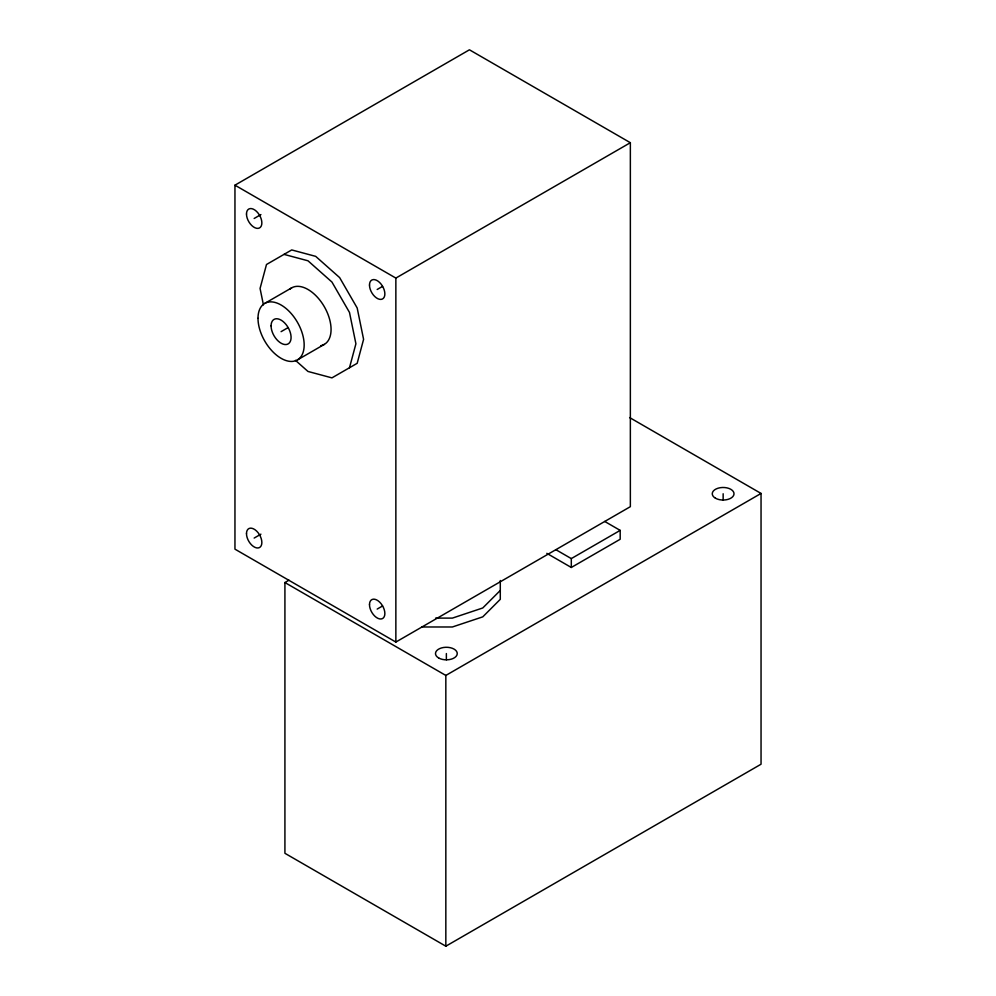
<?xml version="1.0" encoding="UTF-8"?>
<svg xmlns="http://www.w3.org/2000/svg" width="996" height="996" viewBox="0 0 996 996"><rect width="100%" height="100%" fill="white"/><g stroke="black" fill="none" stroke-linecap="round" stroke-linejoin="round"><path stroke-width="1.49" d="M234.956 185.181L234.956 549.157L395.86 642.059L630.356 506.678L630.356 142.702L469.44 49.8L234.956 185.181L395.86 278.083L630.356 142.702M288.965 580.195L284.918 582.536L284.918 853.298L445.835 946.2L761.044 764.218L761.044 493.443L629.634 417.573M395.86 642.059L395.86 278.083M445.835 946.2L445.835 675.437L761.044 493.443M446.37 659.775L446.37 653.55M571.306 567.471L571.306 558.594L620.184 530.382L620.184 539.259L571.306 567.471L546.804 553.328M723.146 499.98L723.146 493.755M349.484 367.748L355.908 343.782L349.484 312.42L331.942 282.042L307.988 260.79L284.034 254.378M500.291 590.441L482.761 607.971L452.383 618.105L435.601 618.105M254.167 218.473L260.915 214.576M264.762 303.394L291.666 287.856M281.084 331.656L287.807 327.771M377.185 289.487L382.576 286.375M297.406 359.93L324.31 344.392M254.167 538.064L260.915 534.167M377.185 609.079L382.576 605.966M421.881 626.982L452.383 626.982L482.761 616.86L500.291 599.318L500.291 580.506M604.709 521.443L620.184 530.382M555.83 549.668L571.306 558.594M284.918 582.536L445.835 675.437M295.439 360.328L307.988 371.458L331.942 377.87L357.178 363.303L363.59 339.35L357.178 307.976L339.636 277.598L315.682 256.358L291.716 249.934L266.492 264.5L260.068 288.454L263.43 304.888M289.674 289.326A32.644 18.849 60 0 1 324.833 307.639A32.644 18.849 60 0 1 320.812 345.687M246.485 533.619A10.869 6.275 60 0 0 258.014 547.974A10.869 6.275 60 0 0 258.014 532.599A10.869 6.275 60 0 0 246.485 533.619M246.485 214.028A10.869 6.275 60 0 0 258.014 228.383A10.869 6.275 60 0 0 258.014 213.007A10.869 6.275 60 0 0 246.485 214.028M369.491 285.055A10.869 6.275 60 0 0 381.02 299.398A10.869 6.275 60 0 0 381.02 284.022A10.869 6.275 60 0 0 369.491 285.055M369.491 604.647A10.869 6.275 60 0 0 381.02 618.989A10.869 6.275 60 0 0 381.02 603.613A10.869 6.275 60 0 0 369.491 604.647M258.001 318.334A32.644 18.849 60 0 0 292.625 361.399A32.644 18.849 60 0 0 292.625 315.234A32.644 18.849 60 0 0 258.001 318.334M271.086 325.891A14.131 8.155 60 0 0 286.076 344.541A14.131 8.155 60 0 0 286.076 324.547A14.131 8.155 60 0 0 271.086 325.891M715.452 498.199A10.869 6.275 0 0 0 733.641 495.386A10.869 6.275 0 0 0 720.332 487.691A10.869 6.275 0 0 0 715.452 498.199M438.688 657.995A10.869 6.275 0 0 0 456.878 655.181A10.869 6.275 0 0 0 443.556 647.487A10.869 6.275 0 0 0 438.688 657.995"/></g></svg>
